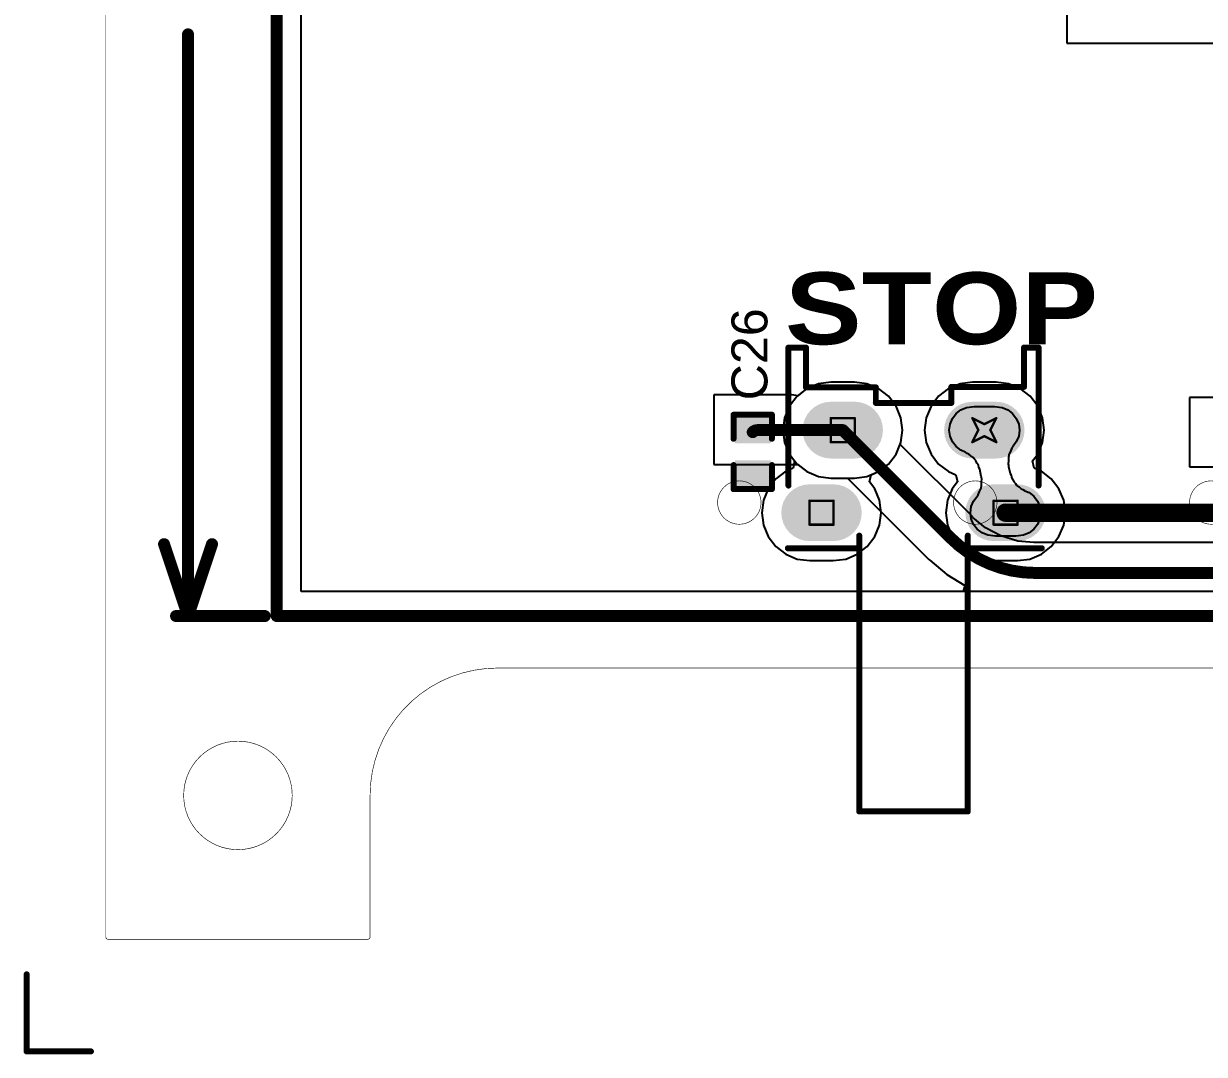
# Model space of a CAD drawing. Header units: inches. Extents: x -5 to 501, y -9 to 81.
# Drawn here: x -5.36 to 19.66, y -9.29 to 12.56 of the extents above; entities that cross this region are included whole.
import ezdxf

# ---------------------------------------------------------------- set-up
doc = ezdxf.new("R2010")
doc.units = ezdxf.units.IN
for name, color, linetype in [('Board Outline', 216, 'Continuous'), ('Bottom Layer', 5, 'Continuous'), ('Bottom Solder', 6, 'Continuous'), ('Drill Drawing', 1, 'Continuous'), ('Fabrication', 76, 'Continuous'), ('Ground', 16, 'Continuous'), ('Mechanical 4', 56, 'Continuous'), ('Multi-Layer', 9, 'Continuous'), ('Pad Holes', 156, 'Continuous'), ('Power', 76, 'Continuous'), ('Top Layer', 1, 'Continuous'), ('Top Overlay', 2, 'Continuous'), ('Top Paste', 8, 'Continuous'), ('Top Solder', 216, 'Continuous')]:
    doc.layers.add(name, color=color, linetype=linetype)
doc.styles.add('Arial', font='', dxfattribs={"height": 0.2})
doc.styles.add('Arial Black_Bold', font='', dxfattribs={"height": 0.2})
doc.styles.get('Arial').set_extended_font_data('Arial')
doc.styles.get('Arial Black_Bold').set_extended_font_data('Arial Black', bold=True)

msp = doc.modelspace()

# ---------------------------------------------------------------- hatches: boundary and pattern name
at = {"layer": 'Bottom Layer'}
h = msp.add_hatch(color=5, dxfattribs=at)
edge = h.paths.add_edge_path()
edge.add_arc((11.743, 3.941), 0.5, 90, 270)
edge.add_line((11.743, 3.441), (12.243, 3.441))
edge.add_arc((12.243, 3.941), 0.5, 270, 450)
edge.add_line((12.243, 4.441), (11.743, 4.441))
h = msp.add_hatch(color=5, dxfattribs=at)
edge = h.paths.add_edge_path()
edge.add_arc((14.743, 3.941), 0.5, 90, 270)
edge.add_line((14.743, 3.441), (15.243, 3.441))
edge.add_arc((15.243, 3.941), 0.5, 270, 450)
edge.add_line((15.243, 4.441), (14.743, 4.441))
h = msp.add_hatch(color=5, dxfattribs=at)
edge = h.paths.add_edge_path()
edge.add_arc((11.293, 2.191), 0.5, 90, 270)
edge.add_line((11.293, 1.691), (11.793, 1.691))
edge.add_arc((11.793, 2.191), 0.5, 270, 450)
edge.add_line((11.793, 2.691), (11.293, 2.691))
h = msp.add_hatch(color=5, dxfattribs=at)
edge = h.paths.add_edge_path()
edge.add_arc((15.193, 2.191), 0.5, 90, 270)
edge.add_line((15.193, 1.691), (15.693, 1.691))
edge.add_arc((15.693, 2.191), 0.5, 270, 450)
edge.add_line((15.693, 2.691), (15.193, 2.691))
at = {"layer": 'Bottom Solder'}
h = msp.add_hatch(color=6, dxfattribs=at)
edge = h.paths.add_edge_path()
edge.add_arc((11.743, 3.941), 0.602, 90, 270)
edge.add_line((11.743, 3.339), (12.243, 3.339))
edge.add_arc((12.243, 3.941), 0.602, 270, 450)
edge.add_line((12.243, 4.543), (11.743, 4.543))
h = msp.add_hatch(color=6, dxfattribs=at)
edge = h.paths.add_edge_path()
edge.add_arc((14.743, 3.941), 0.602, 90, 270)
edge.add_line((14.743, 3.339), (15.243, 3.339))
edge.add_arc((15.243, 3.941), 0.602, 270, 450)
edge.add_line((15.243, 4.543), (14.743, 4.543))
h = msp.add_hatch(color=6, dxfattribs=at)
edge = h.paths.add_edge_path()
edge.add_arc((11.293, 2.191), 0.602, 90, 270)
edge.add_line((11.293, 1.589), (11.793, 1.589))
edge.add_arc((11.793, 2.191), 0.602, 270, 450)
edge.add_line((11.793, 2.793), (11.293, 2.793))
h = msp.add_hatch(color=6, dxfattribs=at)
edge = h.paths.add_edge_path()
edge.add_arc((15.193, 2.191), 0.602, 90, 270)
edge.add_line((15.193, 1.589), (15.693, 1.589))
edge.add_arc((15.693, 2.191), 0.602, 270, 450)
edge.add_line((15.693, 2.793), (15.193, 2.793))
at = {"layer": 'Ground'}
h = msp.add_hatch(color=16, dxfattribs=at)
edge = h.paths.add_edge_path()
edge.add_arc((11.743, 3.941), 0.5, 90, 270)
edge.add_line((11.743, 3.441), (12.243, 3.441))
edge.add_arc((12.243, 3.941), 0.5, 270, 450)
edge.add_line((12.243, 4.441), (11.743, 4.441))
h = msp.add_hatch(color=16, dxfattribs=at)
edge = h.paths.add_edge_path()
edge.add_arc((14.743, 3.941), 0.5, 90, 270)
edge.add_line((14.743, 3.441), (15.243, 3.441))
edge.add_arc((15.243, 3.941), 0.5, 270, 450)
edge.add_line((15.243, 4.441), (14.743, 4.441))
h = msp.add_hatch(color=16, dxfattribs=at)
edge = h.paths.add_edge_path()
edge.add_arc((11.293, 2.191), 0.5, 90, 270)
edge.add_line((11.293, 1.691), (11.793, 1.691))
edge.add_arc((11.793, 2.191), 0.5, 270, 450)
edge.add_line((11.793, 2.691), (11.293, 2.691))
h = msp.add_hatch(color=16, dxfattribs=at)
edge = h.paths.add_edge_path()
edge.add_arc((15.193, 2.191), 0.5, 90, 270)
edge.add_line((15.193, 1.691), (15.693, 1.691))
edge.add_arc((15.693, 2.191), 0.5, 270, 450)
edge.add_line((15.693, 2.691), (15.193, 2.691))
at = {"layer": 'Multi-Layer'}
h = msp.add_hatch(color=9, dxfattribs=at)
edge = h.paths.add_edge_path()
edge.add_arc((11.743, 3.941), 0.5, 90, 270)
edge.add_line((11.743, 3.441), (12.243, 3.441))
edge.add_arc((12.243, 3.941), 0.5, 270, 450)
edge.add_line((12.243, 4.441), (11.743, 4.441))
h = msp.add_hatch(color=9, dxfattribs=at)
edge = h.paths.add_edge_path()
edge.add_arc((14.743, 3.941), 0.5, 90, 270)
edge.add_line((14.743, 3.441), (15.243, 3.441))
edge.add_arc((15.243, 3.941), 0.5, 270, 450)
edge.add_line((15.243, 4.441), (14.743, 4.441))
h = msp.add_hatch(color=9, dxfattribs=at)
edge = h.paths.add_edge_path()
edge.add_arc((11.293, 2.191), 0.5, 90, 270)
edge.add_line((11.293, 1.691), (11.793, 1.691))
edge.add_arc((11.793, 2.191), 0.5, 270, 450)
edge.add_line((11.793, 2.691), (11.293, 2.691))
h = msp.add_hatch(color=9, dxfattribs=at)
edge = h.paths.add_edge_path()
edge.add_arc((15.193, 2.191), 0.5, 90, 270)
edge.add_line((15.193, 1.691), (15.693, 1.691))
edge.add_arc((15.693, 2.191), 0.5, 270, 450)
edge.add_line((15.693, 2.691), (15.193, 2.691))
at = {"layer": 'Pad Holes'}
h = msp.add_hatch(color=7, dxfattribs=at)
edge = h.paths.add_edge_path()
edge.add_arc((11.843, 3.941), 0.3, 90, 270)
edge.add_line((11.843, 3.641), (12.143, 3.641))
edge.add_arc((12.143, 3.941), 0.3, 270, 450)
edge.add_line((12.143, 4.241), (11.843, 4.241))
h = msp.add_hatch(color=7, dxfattribs=at)
edge = h.paths.add_edge_path()
edge.add_arc((14.843, 3.941), 0.3, 90, 270)
edge.add_line((14.843, 3.641), (15.143, 3.641))
edge.add_arc((15.143, 3.941), 0.3, 270, 450)
edge.add_line((15.143, 4.241), (14.843, 4.241))
h = msp.add_hatch(color=7, dxfattribs=at)
edge = h.paths.add_edge_path()
edge.add_arc((11.393, 2.191), 0.3, 90, 270)
edge.add_line((11.393, 1.891), (11.693, 1.891))
edge.add_arc((11.693, 2.191), 0.3, 270, 450)
edge.add_line((11.693, 2.491), (11.393, 2.491))
h = msp.add_hatch(color=7, dxfattribs=at)
edge = h.paths.add_edge_path()
edge.add_arc((15.293, 2.191), 0.3, 90, 270)
edge.add_line((15.293, 1.891), (15.593, 1.891))
edge.add_arc((15.593, 2.191), 0.3, 270, 450)
edge.add_line((15.593, 2.491), (15.293, 2.491))
at = {"layer": 'Power'}
h = msp.add_hatch(color=76, dxfattribs=at)
edge = h.paths.add_edge_path()
edge.add_arc((11.743, 3.941), 0.5, 90, 270)
edge.add_line((11.743, 3.441), (12.243, 3.441))
edge.add_arc((12.243, 3.941), 0.5, 270, 450)
edge.add_line((12.243, 4.441), (11.743, 4.441))
h = msp.add_hatch(color=76, dxfattribs=at)
edge = h.paths.add_edge_path()
edge.add_arc((14.743, 3.941), 0.5, 90, 270)
edge.add_line((14.743, 3.441), (15.243, 3.441))
edge.add_arc((15.243, 3.941), 0.5, 270, 450)
edge.add_line((15.243, 4.441), (14.743, 4.441))
h = msp.add_hatch(color=76, dxfattribs=at)
edge = h.paths.add_edge_path()
edge.add_arc((11.293, 2.191), 0.5, 90, 270)
edge.add_line((11.293, 1.691), (11.793, 1.691))
edge.add_arc((11.793, 2.191), 0.5, 270, 450)
edge.add_line((11.793, 2.691), (11.293, 2.691))
h = msp.add_hatch(color=76, dxfattribs=at)
edge = h.paths.add_edge_path()
edge.add_arc((15.193, 2.191), 0.5, 90, 270)
edge.add_line((15.193, 1.691), (15.693, 1.691))
edge.add_arc((15.693, 2.191), 0.5, 270, 450)
edge.add_line((15.693, 2.691), (15.193, 2.691))
at = {"layer": 'Top Layer'}
h = msp.add_hatch(color=1, dxfattribs=at)
edge = h.paths.add_edge_path()
edge.add_arc((11.743, 3.941), 0.5, 90, 270)
edge.add_line((11.743, 3.441), (12.243, 3.441))
edge.add_arc((12.243, 3.941), 0.5, 270, 450)
edge.add_line((12.243, 4.441), (11.743, 4.441))
h = msp.add_hatch(color=1, dxfattribs=at)
edge = h.paths.add_edge_path()
edge.add_arc((14.743, 3.941), 0.5, 90, 270)
edge.add_line((14.743, 3.441), (15.243, 3.441))
edge.add_arc((15.243, 3.941), 0.5, 270, 450)
edge.add_line((15.243, 4.441), (14.743, 4.441))
for points in [[(10.403, 3.721), (9.768, 3.721), (9.768, 4.178), (10.403, 4.178)], [(10.403, 2.781), (9.768, 2.781), (9.768, 3.239), (10.403, 3.239)]]:
    msp.add_hatch(color=1, dxfattribs=at).paths.add_polyline_path(points)
h = msp.add_hatch(color=1, dxfattribs=at)
edge = h.paths.add_edge_path()
edge.add_arc((11.293, 2.191), 0.5, 90, 270)
edge.add_line((11.293, 1.691), (11.793, 1.691))
edge.add_arc((11.793, 2.191), 0.5, 270, 450)
edge.add_line((11.793, 2.691), (11.293, 2.691))
h = msp.add_hatch(color=1, dxfattribs=at)
edge = h.paths.add_edge_path()
edge.add_arc((15.193, 2.191), 0.5, 90, 270)
edge.add_line((15.193, 1.691), (15.693, 1.691))
edge.add_arc((15.693, 2.191), 0.5, 270, 450)
edge.add_line((15.693, 2.691), (15.193, 2.691))
at = {"layer": 'Top Paste'}
for points in [[(10.403, 3.721), (9.768, 3.721), (9.768, 4.178), (10.403, 4.178)], [(10.403, 2.781), (9.768, 2.781), (9.768, 3.239), (10.403, 3.239)]]:
    msp.add_hatch(color=8, dxfattribs=at).paths.add_polyline_path(points)
at = {"layer": 'Top Solder'}
h = msp.add_hatch(color=216, dxfattribs=at)
edge = h.paths.add_edge_path()
edge.add_arc((11.743, 3.941), 0.602, 90, 270)
edge.add_line((11.743, 3.339), (12.243, 3.339))
edge.add_arc((12.243, 3.941), 0.602, 270, 450)
edge.add_line((12.243, 4.543), (11.743, 4.543))
h = msp.add_hatch(color=216, dxfattribs=at)
edge = h.paths.add_edge_path()
edge.add_arc((14.743, 3.941), 0.602, 90, 270)
edge.add_line((14.743, 3.339), (15.243, 3.339))
edge.add_arc((15.243, 3.941), 0.602, 270, 450)
edge.add_line((15.243, 4.543), (14.743, 4.543))
for points in [[(10.463, 3.661), (9.708, 3.661), (9.708, 4.238), (10.463, 4.238)], [(10.463, 2.721), (9.708, 2.721), (9.708, 3.298), (10.463, 3.298)]]:
    msp.add_hatch(color=216, dxfattribs=at).paths.add_polyline_path(points)
h = msp.add_hatch(color=216, dxfattribs=at)
edge = h.paths.add_edge_path()
edge.add_arc((11.293, 2.191), 0.602, 90, 270)
edge.add_line((11.293, 1.589), (11.793, 1.589))
edge.add_arc((11.793, 2.191), 0.602, 270, 450)
edge.add_line((11.793, 2.793), (11.293, 2.793))
h = msp.add_hatch(color=216, dxfattribs=at)
edge = h.paths.add_edge_path()
edge.add_arc((15.193, 2.191), 0.602, 90, 270)
edge.add_line((15.193, 1.589), (15.693, 1.589))
edge.add_arc((15.693, 2.191), 0.602, 270, 450)
edge.add_line((15.693, 2.793), (15.193, 2.793))

# ---------------------------------------------------------------- linework, layer by layer
at = {"layer": 'Board Outline'}
for points in [[(0, 0, 0.254, 0.254, 0), (0, 40, 0.254, 0.254, 0)], [(0, 0, 0.254, 0.254, 0), (115, 0, 0.254, 0.254, 0)]]:
    msp.add_lwpolyline(points, format="xyseb", dxfattribs=at)
msp.add_lwpolyline([(-0.063, 0, 0.127, 0.127, 1), (0.064, 0, 0.127, 0.127, 1)], format="xyseb", close=True, dxfattribs=at)
msp.add_lwpolyline([(-0.063, 0, 0.127, 0.127, 1), (0.064, 0, 0.127, 0.127, 1)], format="xyseb", close=True, dxfattribs=at)
at = {"layer": 'Bottom Layer'}
for p, q in [((0.518, 0.518), (0.518, 39.482)), ((11.235, 4.821), (11.024, 4.66)), ((11.48, 4.923), (11.235, 4.821)), ((11.743, 4.958), (11.48, 4.923)), ((12.243, 4.958), (11.743, 4.958)), ((12.506, 4.923), (12.243, 4.958)), ((12.752, 4.821), (12.506, 4.923)), ((12.962, 4.66), (12.752, 4.821)), ((11.024, 4.66), (10.863, 4.449)), ((13.124, 4.449), (12.962, 4.66)), ((10.863, 4.449), (10.761, 4.204)), ((13.225, 4.204), (13.124, 4.449)), ((10.761, 4.204), (10.726, 3.941)), ((13.26, 3.941), (13.225, 4.204)), ((10.726, 3.941), (10.761, 3.678)), ((13.225, 3.678), (13.26, 3.941)), ((10.761, 3.678), (10.863, 3.433)), ((13.21, 3.64), (13.225, 3.678)), ((14.734, 2.116), (13.21, 3.64)), ((10.863, 3.433), (11.024, 3.222)), ((11.024, 3.222), (11.235, 3.061)), ((11.235, 3.061), (11.48, 2.959)), ((11.48, 2.959), (11.743, 2.924)), ((11.743, 2.924), (12.094, 2.924)), ((12.094, 2.924), (13.818, 1.201)), ((14.751, 2.091), (14.734, 2.116)), ((15.016, 1.873), (14.751, 2.091)), ((15.344, 1.698), (15.016, 1.873)), ((15.701, 1.589), (15.344, 1.698)), ((16.042, 1.556), (15.701, 1.589)), ((16.072, 1.562), (16.042, 1.556)), ((25.429, 1.562), (16.072, 1.562)), ((13.818, 1.201), (13.837, 1.188)), ((13.837, 1.188), (14.2, 0.878)), ((14.2, 0.878), (14.58, 0.645)), ((14.544, 0.518), (0.518, 0.518)), ((14.58, 0.645), (14.544, 0.518))]:
    msp.add_line(p, q, dxfattribs=at)
for points in [[(11.993, 3.941, 0.254, 0.254, 0), (14.276, 1.658, 0.254, 0.254, 0)], [(16.072, 0.914, 0.254, 0.254, -0.198912), (14.276, 1.658, 0.254, 0.254, 0)], [(16.072, 0.914, 0.254, 0.254, 0), (25.429, 0.914, 0.254, 0.254, 0)]]:
    msp.add_lwpolyline(points, format="xyseb", dxfattribs=at)
for points in [[(11.93, 3.941, 0.127, 0.127, 1), (12.057, 3.941, 0.127, 0.127, 1)], [(14.212, 1.658, 0.127, 0.127, 1), (14.339, 1.658, 0.127, 0.127, 1)], [(14.212, 1.658, 0.127, 0.127, 1), (14.339, 1.658, 0.127, 0.127, 1)], [(16.008, 0.914, 0.127, 0.127, 1), (16.135, 0.914, 0.127, 0.127, 1)], [(16.008, 0.914, 0.127, 0.127, 1), (16.135, 0.914, 0.127, 0.127, 1)]]:
    msp.add_lwpolyline(points, format="xyseb", close=True, dxfattribs=at)
at = {"layer": 'Drill Drawing'}
for points in [[(11.739, 4.195, 0.0508, 0.0508, 0), (12.247, 4.195, 0.0508, 0.0508, 0)], [(11.739, 3.687, 0.0508, 0.0508, 0), (11.739, 4.195, 0.0508, 0.0508, 0)], [(12.247, 3.687, 0.0508, 0.0508, 0), (12.247, 4.195, 0.0508, 0.0508, 0)], [(14.739, 4.195, 0.0508, 0.0508, 0), (14.993, 4.068, 0.0508, 0.0508, 0)], [(14.739, 4.195, 0.0508, 0.0508, 0), (14.866, 3.941, 0.0508, 0.0508, 0)], [(14.993, 4.068, 0.0508, 0.0508, 0), (15.247, 4.195, 0.0508, 0.0508, 0)], [(15.12, 3.941, 0.0508, 0.0508, 0), (15.247, 4.195, 0.0508, 0.0508, 0)], [(14.739, 3.687, 0.0508, 0.0508, 0), (14.866, 3.941, 0.0508, 0.0508, 0)], [(14.739, 3.687, 0.0508, 0.0508, 0), (14.993, 3.814, 0.0508, 0.0508, 0)], [(14.993, 3.814, 0.0508, 0.0508, 0), (15.247, 3.687, 0.0508, 0.0508, 0)], [(15.12, 3.941, 0.0508, 0.0508, 0), (15.247, 3.687, 0.0508, 0.0508, 0)], [(11.739, 3.687, 0.0508, 0.0508, 0), (12.247, 3.687, 0.0508, 0.0508, 0)], [(11.289, 2.445, 0.0508, 0.0508, 0), (11.797, 2.445, 0.0508, 0.0508, 0)], [(11.289, 1.937, 0.0508, 0.0508, 0), (11.289, 2.445, 0.0508, 0.0508, 0)], [(11.797, 1.937, 0.0508, 0.0508, 0), (11.797, 2.445, 0.0508, 0.0508, 0)], [(15.189, 2.445, 0.0508, 0.0508, 0), (15.697, 2.445, 0.0508, 0.0508, 0)], [(15.189, 1.937, 0.0508, 0.0508, 0), (15.189, 2.445, 0.0508, 0.0508, 0)], [(15.697, 1.937, 0.0508, 0.0508, 0), (15.697, 2.445, 0.0508, 0.0508, 0)], [(11.289, 1.937, 0.0508, 0.0508, 0), (11.797, 1.937, 0.0508, 0.0508, 0)], [(15.189, 1.937, 0.0508, 0.0508, 0), (15.697, 1.937, 0.0508, 0.0508, 0)]]:
    msp.add_lwpolyline(points, format="xyseb", dxfattribs=at)
for points in [[(11.726, 4.195, 0.0254, 0.0254, 1), (11.752, 4.195, 0.0254, 0.0254, 1)], [(11.726, 4.195, 0.0254, 0.0254, 1), (11.752, 4.195, 0.0254, 0.0254, 1)], [(12.234, 4.195, 0.0254, 0.0254, 1), (12.26, 4.195, 0.0254, 0.0254, 1)], [(12.234, 4.195, 0.0254, 0.0254, 1), (12.26, 4.195, 0.0254, 0.0254, 1)], [(14.726, 4.195, 0.0254, 0.0254, 1), (14.752, 4.195, 0.0254, 0.0254, 1)], [(14.726, 4.195, 0.0254, 0.0254, 1), (14.752, 4.195, 0.0254, 0.0254, 1)], [(14.98, 4.068, 0.0254, 0.0254, 1), (15.006, 4.068, 0.0254, 0.0254, 1)], [(14.98, 4.068, 0.0254, 0.0254, 1), (15.006, 4.068, 0.0254, 0.0254, 1)], [(15.234, 4.195, 0.0254, 0.0254, 1), (15.26, 4.195, 0.0254, 0.0254, 1)], [(15.234, 4.195, 0.0254, 0.0254, 1), (15.26, 4.195, 0.0254, 0.0254, 1)], [(14.853, 3.941, 0.0254, 0.0254, 1), (14.879, 3.941, 0.0254, 0.0254, 1)], [(14.853, 3.941, 0.0254, 0.0254, 1), (14.879, 3.941, 0.0254, 0.0254, 1)], [(14.98, 3.814, 0.0254, 0.0254, 1), (15.006, 3.814, 0.0254, 0.0254, 1)], [(14.98, 3.814, 0.0254, 0.0254, 1), (15.006, 3.814, 0.0254, 0.0254, 1)], [(15.107, 3.941, 0.0254, 0.0254, 1), (15.133, 3.941, 0.0254, 0.0254, 1)], [(15.107, 3.941, 0.0254, 0.0254, 1), (15.133, 3.941, 0.0254, 0.0254, 1)], [(11.726, 3.687, 0.0254, 0.0254, 1), (11.752, 3.687, 0.0254, 0.0254, 1)], [(11.726, 3.687, 0.0254, 0.0254, 1), (11.752, 3.687, 0.0254, 0.0254, 1)], [(12.234, 3.687, 0.0254, 0.0254, 1), (12.26, 3.687, 0.0254, 0.0254, 1)], [(12.234, 3.687, 0.0254, 0.0254, 1), (12.26, 3.687, 0.0254, 0.0254, 1)], [(14.726, 3.687, 0.0254, 0.0254, 1), (14.752, 3.687, 0.0254, 0.0254, 1)], [(14.726, 3.687, 0.0254, 0.0254, 1), (14.752, 3.687, 0.0254, 0.0254, 1)], [(15.234, 3.687, 0.0254, 0.0254, 1), (15.26, 3.687, 0.0254, 0.0254, 1)], [(15.234, 3.687, 0.0254, 0.0254, 1), (15.26, 3.687, 0.0254, 0.0254, 1)], [(11.276, 2.445, 0.0254, 0.0254, 1), (11.302, 2.445, 0.0254, 0.0254, 1)], [(11.276, 2.445, 0.0254, 0.0254, 1), (11.302, 2.445, 0.0254, 0.0254, 1)], [(11.784, 2.445, 0.0254, 0.0254, 1), (11.81, 2.445, 0.0254, 0.0254, 1)], [(11.784, 2.445, 0.0254, 0.0254, 1), (11.81, 2.445, 0.0254, 0.0254, 1)], [(15.177, 2.445, 0.0254, 0.0254, 1), (15.202, 2.445, 0.0254, 0.0254, 1)], [(15.177, 2.445, 0.0254, 0.0254, 1), (15.202, 2.445, 0.0254, 0.0254, 1)], [(15.684, 2.445, 0.0254, 0.0254, 1), (15.71, 2.445, 0.0254, 0.0254, 1)], [(15.684, 2.445, 0.0254, 0.0254, 1), (15.71, 2.445, 0.0254, 0.0254, 1)], [(11.276, 1.937, 0.0254, 0.0254, 1), (11.302, 1.937, 0.0254, 0.0254, 1)], [(11.276, 1.937, 0.0254, 0.0254, 1), (11.302, 1.937, 0.0254, 0.0254, 1)], [(11.784, 1.937, 0.0254, 0.0254, 1), (11.81, 1.937, 0.0254, 0.0254, 1)], [(11.784, 1.937, 0.0254, 0.0254, 1), (11.81, 1.937, 0.0254, 0.0254, 1)], [(15.177, 1.937, 0.0254, 0.0254, 1), (15.202, 1.937, 0.0254, 0.0254, 1)], [(15.177, 1.937, 0.0254, 0.0254, 1), (15.202, 1.937, 0.0254, 0.0254, 1)], [(15.684, 1.937, 0.0254, 0.0254, 1), (15.71, 1.937, 0.0254, 0.0254, 1)], [(15.684, 1.937, 0.0254, 0.0254, 1), (15.71, 1.937, 0.0254, 0.0254, 1)]]:
    msp.add_lwpolyline(points, format="xyseb", close=True, dxfattribs=at)
at = {"layer": 'Fabrication'}
for points in [[(-1.88, 0, 0.254, 0.254, 0), (-1.88, 12.331, 0.254, 0.254, 0)], [(-2.388, 1.524, 0.254, 0.254, 0), (-1.88, 0, 0.254, 0.254, 0)], [(-1.88, 0, 0.254, 0.254, 0), (-1.372, 1.524, 0.254, 0.254, 0)], [(-2.134, 0, 0.254, 0.254, 0), (-0.254, 0, 0.254, 0.254, 0)], [(-5.3, -9.229, 0.127, 0.127, 0), (-5.3, -7.595, 0.127, 0.127, 0)], [(-5.3, -9.229, 0.127, 0.127, 0), (-3.937, -9.229, 0.127, 0.127, 0)]]:
    msp.add_lwpolyline(points, format="xyseb", dxfattribs=at)
for points in [[(-1.943, 12.331, 0.127, 0.127, 1), (-1.816, 12.331, 0.127, 0.127, 1)], [(-2.451, 1.524, 0.127, 0.127, 1), (-2.324, 1.524, 0.127, 0.127, 1)], [(-1.435, 1.524, 0.127, 0.127, 1), (-1.308, 1.524, 0.127, 0.127, 1)], [(-2.197, 0, 0.127, 0.127, 1), (-2.07, 0, 0.127, 0.127, 1)], [(-1.943, 0, 0.127, 0.127, 1), (-1.816, 0, 0.127, 0.127, 1)], [(-1.943, 0, 0.127, 0.127, 1), (-1.816, 0, 0.127, 0.127, 1)], [(-1.943, 0, 0.127, 0.127, 1), (-1.816, 0, 0.127, 0.127, 1)], [(-0.317, 0, 0.127, 0.127, 1), (-0.19, 0, 0.127, 0.127, 1)], [(-5.332, -7.595, 0.0635, 0.0635, 1), (-5.268, -7.595, 0.0635, 0.0635, 1)], [(-5.332, -9.229, 0.0635, 0.0635, 1), (-5.268, -9.229, 0.0635, 0.0635, 1)], [(-5.332, -9.229, 0.0635, 0.0635, 1), (-5.268, -9.229, 0.0635, 0.0635, 1)], [(-3.969, -9.229, 0.0635, 0.0635, 1), (-3.905, -9.229, 0.0635, 0.0635, 1)]]:
    msp.add_lwpolyline(points, format="xyseb", close=True, dxfattribs=at)
at = {"layer": 'Ground'}
for p, q in [((0.518, 0.518), (0.518, 39.482)), ((11.235, 4.821), (11.024, 4.66)), ((11.48, 4.923), (11.235, 4.821)), ((11.743, 4.958), (11.48, 4.923)), ((12.243, 4.958), (11.743, 4.958)), ((12.506, 4.923), (12.243, 4.958)), ((12.752, 4.821), (12.506, 4.923)), ((12.962, 4.66), (12.752, 4.821)), ((11.024, 4.66), (10.863, 4.449)), ((13.124, 4.449), (12.962, 4.66)), ((10.863, 4.449), (10.761, 4.204)), ((13.225, 4.204), (13.124, 4.449)), ((10.761, 4.204), (10.726, 3.941)), ((13.26, 3.941), (13.225, 4.204)), ((10.726, 3.941), (10.761, 3.678)), ((13.225, 3.678), (13.26, 3.941)), ((10.761, 3.678), (10.863, 3.433)), ((13.124, 3.433), (13.225, 3.678)), ((10.863, 3.433), (11.024, 3.222)), ((12.962, 3.222), (13.124, 3.433)), ((11.024, 3.222), (11.235, 3.061)), ((11.235, 3.061), (11.48, 2.959)), ((12.506, 2.959), (12.752, 3.061)), ((12.752, 3.061), (12.962, 3.222)), ((11.48, 2.959), (11.743, 2.924)), ((11.743, 2.924), (12.243, 2.924)), ((12.243, 2.924), (12.506, 2.959)), ((96.027, 0.518), (0.518, 0.518))]:
    msp.add_line(p, q, dxfattribs=at)
at = {"layer": 'Mechanical 4'}
for points in [[(-3.622, 61.14, 0.0127, 0.0127, 0), (-3.622, -6.802, 0.0127, 0.0127, 0)], [(0.001, -0.002, 0.0127, 0.0127, 0), (0.001, 39.998, 0.0127, 0.0127, 0)], [(0.001, -0.002, 0.0127, 0.0127, 0), (115.001, -0.002, 0.0127, 0.0127, 0)], [(1.978, -3.802, 0.0127, 0.0127, -0.414214), (4.678, -1.102, 0.0127, 0.0127, 0)], [(4.678, -1.102, 0.0127, 0.0127, 0), (110.278, -1.102, 0.0127, 0.0127, 0)], [(1.978, -6.802, 0.0127, 0.0127, 0), (1.978, -3.802, 0.0127, 0.0127, 0)], [(-3.572, -6.852, 0.0127, 0.0127, -0.414214), (-3.622, -6.802, 0.0127, 0.0127, 0)], [(-3.572, -6.852, 0.0127, 0.0127, 0), (1.928, -6.852, 0.0127, 0.0127, 0)], [(1.978, -6.802, 0.0127, 0.0127, -0.414214), (1.928, -6.852, 0.0127, 0.0127, 0)]]:
    msp.add_lwpolyline(points, format="xyseb", dxfattribs=at)
for points in [[(10.261, 2.406, 0.0127, 0.0127, 1), (9.341, 2.406, 0.0127, 0.0127, 1)], [(15.261, 2.406, 0.0127, 0.0127, 1), (14.341, 2.406, 0.0127, 0.0127, 1)], [(20.261, 2.406, 0.0127, 0.0127, 1), (19.341, 2.406, 0.0127, 0.0127, 1)], [(9.338, 2.406, 0.00635, 0.00635, 1), (9.344, 2.406, 0.00635, 0.00635, 1)], [(10.258, 2.406, 0.00635, 0.00635, 1), (10.264, 2.406, 0.00635, 0.00635, 1)], [(14.338, 2.406, 0.00635, 0.00635, 1), (14.344, 2.406, 0.00635, 0.00635, 1)], [(15.258, 2.406, 0.00635, 0.00635, 1), (15.264, 2.406, 0.00635, 0.00635, 1)], [(19.338, 2.406, 0.00635, 0.00635, 1), (19.344, 2.406, 0.00635, 0.00635, 1)], [(-0.002, -0.002, 0.00635, 0.00635, 1), (0.004, -0.002, 0.00635, 0.00635, 1)], [(-0.002, -0.002, 0.00635, 0.00635, 1), (0.004, -0.002, 0.00635, 0.00635, 1)], [(0.004, -0.002, 0.00635, 0.00635, 1), (-0.002, -0.002, 0.00635, 0.00635, 1)], [(-0.004, -0.002, 0.00317, 0.00317, 1), (-0.001, -0.002, 0.00317, 0.00317, 1)], [(0.003, -0.002, 0.00317, 0.00317, 1), (0.006, -0.002, 0.00317, 0.00317, 1)], [(4.675, -1.102, 0.00635, 0.00635, 1), (4.681, -1.102, 0.00635, 0.00635, 1)], [(4.675, -1.102, 0.00635, 0.00635, 1), (4.681, -1.102, 0.00635, 0.00635, 1)], [(4.681, -1.102, 0.00635, 0.00635, 1), (4.675, -1.102, 0.00635, 0.00635, 1)], [(4.681, -1.102, 0.00635, 0.00635, 1), (4.675, -1.102, 0.00635, 0.00635, 1)], [(4.673, -1.102, 0.00317, 0.00317, 1), (4.677, -1.102, 0.00317, 0.00317, 1)], [(4.673, -1.102, 0.00317, 0.00317, 1), (4.677, -1.102, 0.00317, 0.00317, 1)], [(4.68, -1.102, 0.00317, 0.00317, 1), (4.683, -1.102, 0.00317, 0.00317, 1)], [(4.68, -1.102, 0.00317, 0.00317, 1), (4.683, -1.102, 0.00317, 0.00317, 1)], [(0.328, -3.802, 0.0127, 0.0127, 1), (-1.972, -3.802, 0.0127, 0.0127, 1)], [(-1.975, -3.802, 0.00635, 0.00635, 1), (-1.969, -3.802, 0.00635, 0.00635, 1)], [(0.325, -3.802, 0.00635, 0.00635, 1), (0.331, -3.802, 0.00635, 0.00635, 1)], [(1.975, -3.802, 0.00635, 0.00635, 1), (1.981, -3.802, 0.00635, 0.00635, 1)], [(1.975, -3.802, 0.00635, 0.00635, 1), (1.981, -3.802, 0.00635, 0.00635, 1)], [(1.981, -3.802, 0.00635, 0.00635, 1), (1.975, -3.802, 0.00635, 0.00635, 1)], [(1.973, -3.802, 0.00317, 0.00317, 1), (1.977, -3.802, 0.00317, 0.00317, 1)], [(1.98, -3.802, 0.00317, 0.00317, 1), (1.983, -3.802, 0.00317, 0.00317, 1)], [(-3.625, -6.802, 0.00635, 0.00635, 1), (-3.619, -6.802, 0.00635, 0.00635, 1)], [(-3.625, -6.802, 0.00635, 0.00635, 1), (-3.619, -6.802, 0.00635, 0.00635, 1)], [(-3.575, -6.852, 0.00635, 0.00635, 1), (-3.569, -6.852, 0.00635, 0.00635, 1)], [(-3.575, -6.852, 0.00635, 0.00635, 1), (-3.569, -6.852, 0.00635, 0.00635, 1)], [(-3.569, -6.852, 0.00635, 0.00635, 1), (-3.575, -6.852, 0.00635, 0.00635, 1)], [(-3.569, -6.852, 0.00635, 0.00635, 1), (-3.575, -6.852, 0.00635, 0.00635, 1)], [(-3.577, -6.852, 0.00317, 0.00317, 1), (-3.573, -6.852, 0.00317, 0.00317, 1)], [(-3.577, -6.852, 0.00317, 0.00317, 1), (-3.573, -6.852, 0.00317, 0.00317, 1)], [(-3.57, -6.852, 0.00317, 0.00317, 1), (-3.567, -6.852, 0.00317, 0.00317, 1)], [(-3.57, -6.852, 0.00317, 0.00317, 1), (-3.567, -6.852, 0.00317, 0.00317, 1)], [(1.925, -6.852, 0.00635, 0.00635, 1), (1.931, -6.852, 0.00635, 0.00635, 1)], [(1.925, -6.852, 0.00635, 0.00635, 1), (1.931, -6.852, 0.00635, 0.00635, 1)], [(1.975, -6.802, 0.00635, 0.00635, 1), (1.981, -6.802, 0.00635, 0.00635, 1)], [(1.975, -6.802, 0.00635, 0.00635, 1), (1.981, -6.802, 0.00635, 0.00635, 1)], [(1.981, -6.802, 0.00635, 0.00635, 1), (1.975, -6.802, 0.00635, 0.00635, 1)], [(1.973, -6.802, 0.00317, 0.00317, 1), (1.977, -6.802, 0.00317, 0.00317, 1)], [(1.98, -6.802, 0.00317, 0.00317, 1), (1.983, -6.802, 0.00317, 0.00317, 1)]]:
    msp.add_lwpolyline(points, format="xyseb", close=True, dxfattribs=at)
at = {"layer": 'Power'}
for p, q in [((0.518, 0.518), (0.518, 31.064)), ((16.739, 18.651), (16.739, 12.141)), ((16.739, 12.141), (26.864, 12.141)), ((11.235, 4.821), (11.024, 4.66)), ((11.48, 4.923), (11.235, 4.821)), ((11.743, 4.958), (11.48, 4.923)), ((12.243, 4.958), (11.743, 4.958)), ((12.506, 4.923), (12.243, 4.958)), ((12.752, 4.821), (12.506, 4.923)), ((12.962, 4.66), (12.752, 4.821)), ((14.235, 4.821), (14.024, 4.66)), ((14.48, 4.923), (14.235, 4.821)), ((14.743, 4.958), (14.48, 4.923)), ((15.243, 4.958), (14.743, 4.958)), ((15.506, 4.923), (15.243, 4.958)), ((15.752, 4.821), (15.506, 4.923)), ((15.962, 4.66), (15.752, 4.821)), ((11.024, 4.66), (10.863, 4.449)), ((13.124, 4.449), (12.962, 4.66)), ((14.024, 4.66), (13.863, 4.449)), ((16.124, 4.449), (15.962, 4.66)), ((10.863, 4.449), (10.761, 4.204)), ((13.225, 4.204), (13.124, 4.449)), ((13.863, 4.449), (13.761, 4.204)), ((14.315, 4.188), (14.394, 4.291)), ((14.394, 4.291), (14.496, 4.369)), ((14.496, 4.369), (14.615, 4.418)), ((14.615, 4.418), (14.777, 4.44)), ((14.777, 4.44), (15.209, 4.44)), ((15.209, 4.44), (15.371, 4.418)), ((15.371, 4.418), (15.49, 4.369)), ((15.49, 4.369), (15.593, 4.291)), ((15.593, 4.291), (15.671, 4.188)), ((16.225, 4.204), (16.124, 4.449)), ((10.761, 4.204), (10.726, 3.941)), ((13.26, 3.941), (13.225, 4.204)), ((13.761, 4.204), (13.726, 3.941)), ((14.249, 3.941), (14.266, 4.069)), ((14.266, 4.069), (14.315, 4.188)), ((15.671, 4.188), (15.721, 4.069)), ((15.721, 4.069), (15.737, 3.941)), ((16.26, 3.941), (16.225, 4.204)), ((10.726, 3.941), (10.761, 3.678)), ((13.225, 3.678), (13.26, 3.941)), ((13.726, 3.941), (13.761, 3.678)), ((14.266, 3.813), (14.249, 3.941)), ((14.315, 3.694), (14.266, 3.813)), ((15.721, 3.813), (15.671, 3.694)), ((15.737, 3.941), (15.721, 3.813)), ((16.225, 3.678), (16.26, 3.941)), ((10.761, 3.678), (10.863, 3.433)), ((13.124, 3.433), (13.225, 3.678)), ((13.761, 3.678), (13.863, 3.433)), ((14.394, 3.592), (14.315, 3.694)), ((14.496, 3.513), (14.394, 3.592)), ((14.587, 3.475), (14.496, 3.513)), ((15.574, 3.563), (15.546, 3.491)), ((15.59, 3.581), (15.574, 3.563)), ((15.601, 3.603), (15.59, 3.581)), ((15.671, 3.694), (15.601, 3.603)), ((16.124, 3.433), (16.225, 3.678)), ((10.863, 3.433), (10.974, 3.287)), ((10.974, 3.287), (10.94, 3.136)), ((12.962, 3.222), (13.124, 3.433)), ((13.863, 3.433), (14.024, 3.222)), ((14.589, 3.474), (14.587, 3.475)), ((14.591, 3.473), (14.589, 3.474)), ((14.627, 3.449), (14.591, 3.473)), ((14.665, 3.435), (14.627, 3.449)), ((14.707, 3.395), (14.665, 3.435)), ((14.755, 3.363), (14.707, 3.395)), ((14.756, 3.361), (14.755, 3.363)), ((14.758, 3.36), (14.756, 3.361)), ((14.759, 3.359), (14.758, 3.36)), ((14.782, 3.324), (14.759, 3.359)), ((14.812, 3.296), (14.782, 3.324)), ((14.836, 3.242), (14.812, 3.296)), ((15.504, 3.297), (15.499, 3.22)), ((15.51, 3.397), (15.502, 3.374)), ((15.502, 3.374), (15.504, 3.297)), ((15.512, 3.421), (15.51, 3.397)), ((15.546, 3.491), (15.512, 3.421)), ((16.012, 3.287), (16.124, 3.433)), ((16.047, 3.136), (16.012, 3.287)), ((10.785, 3.071), (10.574, 2.91)), ((10.939, 3.135), (10.785, 3.071)), ((10.94, 3.136), (10.939, 3.135)), ((12.597, 2.997), (12.752, 3.061)), ((12.752, 3.061), (12.962, 3.222)), ((14.024, 3.222), (14.235, 3.061)), ((14.235, 3.061), (14.389, 2.997)), ((14.868, 3.195), (14.836, 3.242)), ((14.868, 3.193), (14.868, 3.195)), ((14.87, 3.19), (14.868, 3.193)), ((14.878, 3.149), (14.87, 3.19)), ((14.895, 3.111), (14.878, 3.149)), ((14.929, 2.96), (14.895, 3.111)), ((15.499, 3.22), (15.507, 3.197)), ((15.507, 3.197), (15.507, 3.172)), ((15.507, 3.172), (15.542, 3.021)), ((15.542, 3.021), (15.559, 2.983)), ((16.047, 3.135), (16.047, 3.136)), ((16.202, 3.071), (16.047, 3.135)), ((16.412, 2.91), (16.202, 3.071)), ((10.574, 2.91), (10.413, 2.699)), ((12.562, 2.845), (12.597, 2.996)), ((12.674, 2.699), (12.562, 2.845)), ((12.597, 2.996), (12.597, 2.997)), ((14.424, 2.845), (14.313, 2.699)), ((14.389, 2.997), (14.39, 2.996)), ((14.39, 2.996), (14.424, 2.845)), ((14.926, 2.735), (14.935, 2.758)), ((14.93, 2.935), (14.929, 2.96)), ((14.938, 2.912), (14.93, 2.935)), ((14.933, 2.835), (14.938, 2.912)), ((14.935, 2.758), (14.933, 2.835)), ((15.559, 2.983), (15.566, 2.942)), ((15.566, 2.942), (15.569, 2.939)), ((15.569, 2.939), (15.569, 2.937)), ((15.569, 2.937), (15.6, 2.89)), ((15.6, 2.89), (15.624, 2.836)), ((15.624, 2.836), (15.655, 2.808)), ((15.655, 2.808), (15.677, 2.773)), ((15.677, 2.773), (15.678, 2.772)), ((15.678, 2.772), (15.68, 2.771)), ((15.68, 2.771), (15.681, 2.769)), ((15.681, 2.769), (15.73, 2.737)), ((16.574, 2.699), (16.412, 2.91)), ((10.413, 2.699), (10.311, 2.454)), ((12.775, 2.454), (12.674, 2.699)), ((14.313, 2.699), (14.211, 2.454)), ((14.765, 2.438), (14.835, 2.529)), ((14.835, 2.529), (14.846, 2.551)), ((14.846, 2.551), (14.863, 2.569)), ((14.863, 2.569), (14.89, 2.641)), ((14.89, 2.641), (14.925, 2.711)), ((14.925, 2.711), (14.926, 2.735)), ((15.73, 2.737), (15.771, 2.697)), ((15.771, 2.697), (15.809, 2.683)), ((15.809, 2.683), (15.845, 2.658)), ((15.845, 2.658), (15.847, 2.658)), ((15.847, 2.658), (15.849, 2.657)), ((15.849, 2.657), (15.94, 2.619)), ((15.94, 2.619), (16.043, 2.54)), ((16.043, 2.54), (16.121, 2.438)), ((16.675, 2.454), (16.574, 2.699)), ((10.311, 2.454), (10.276, 2.191)), ((12.81, 2.191), (12.775, 2.454)), ((14.211, 2.454), (14.177, 2.191)), ((14.699, 2.191), (14.716, 2.319)), ((14.716, 2.319), (14.765, 2.438)), ((16.121, 2.438), (16.171, 2.319)), ((16.171, 2.319), (16.188, 2.191)), ((16.71, 2.191), (16.675, 2.454)), ((10.276, 2.191), (10.311, 1.928)), ((12.775, 1.928), (12.81, 2.191)), ((14.177, 2.191), (14.211, 1.928)), ((14.716, 2.063), (14.699, 2.191)), ((14.765, 1.944), (14.716, 2.063)), ((16.171, 2.063), (16.121, 1.944)), ((16.188, 2.191), (16.171, 2.063)), ((16.675, 1.928), (16.71, 2.191)), ((10.311, 1.928), (10.413, 1.683)), ((12.674, 1.683), (12.775, 1.928)), ((14.211, 1.928), (14.313, 1.683)), ((14.844, 1.841), (14.765, 1.944)), ((14.946, 1.763), (14.844, 1.841)), ((15.065, 1.714), (14.946, 1.763)), ((15.94, 1.763), (15.821, 1.714)), ((16.043, 1.841), (15.94, 1.763)), ((16.121, 1.944), (16.043, 1.841)), ((16.574, 1.683), (16.675, 1.928)), ((10.413, 1.683), (10.574, 1.472)), ((12.512, 1.472), (12.674, 1.683)), ((14.313, 1.683), (14.474, 1.472)), ((15.227, 1.692), (15.065, 1.714)), ((15.659, 1.692), (15.227, 1.692)), ((15.821, 1.714), (15.659, 1.692)), ((16.412, 1.472), (16.574, 1.683)), ((10.574, 1.472), (10.785, 1.31)), ((10.785, 1.31), (11.03, 1.209)), ((12.056, 1.209), (12.301, 1.31)), ((12.301, 1.31), (12.512, 1.472)), ((14.474, 1.472), (14.685, 1.31)), ((14.685, 1.31), (14.93, 1.209)), ((15.956, 1.209), (16.202, 1.31)), ((16.202, 1.31), (16.412, 1.472)), ((11.03, 1.209), (11.293, 1.174)), ((11.293, 1.174), (11.793, 1.174)), ((11.793, 1.174), (12.056, 1.209)), ((14.93, 1.209), (15.193, 1.174)), ((15.193, 1.174), (15.693, 1.174)), ((15.693, 1.174), (15.956, 1.209)), ((82.816, 0.518), (0.518, 0.518))]:
    msp.add_line(p, q, dxfattribs=at)
at = {"layer": 'Top Layer'}
for p, q in [((0.518, 0.518), (0.518, 39.482)), ((11.235, 4.821), (11.038, 4.67)), ((11.48, 4.923), (11.235, 4.821)), ((11.743, 4.958), (11.48, 4.923)), ((12.243, 4.958), (11.743, 4.958)), ((12.506, 4.923), (12.243, 4.958)), ((12.752, 4.821), (12.506, 4.923)), ((12.962, 4.66), (12.752, 4.821)), ((10.911, 4.686), (9.26, 4.686)), ((9.26, 4.686), (9.26, 3.213)), ((11.038, 4.67), (10.911, 4.686)), ((10.911, 4.686), (10.911, 4.686)), ((13.124, 4.449), (12.962, 4.66)), ((20.988, 4.636), (19.342, 4.636)), ((19.342, 4.636), (19.342, 3.162)), ((13.225, 4.204), (13.124, 4.449)), ((13.26, 3.941), (13.225, 4.204)), ((13.225, 3.678), (13.26, 3.941)), ((13.124, 3.433), (13.225, 3.678)), ((12.962, 3.222), (13.124, 3.433)), ((9.26, 3.213), (10.911, 3.213)), ((10.911, 3.213), (10.911, 3.213)), ((10.911, 3.213), (11.038, 3.212)), ((11.038, 3.212), (11.235, 3.061)), ((11.235, 3.061), (11.48, 2.959)), ((12.506, 2.959), (12.752, 3.061)), ((12.752, 3.061), (12.962, 3.222)), ((19.342, 3.162), (20.993, 3.162)), ((11.48, 2.959), (11.743, 2.924)), ((11.743, 2.924), (12.243, 2.924)), ((12.243, 2.924), (12.506, 2.959)), ((100.544, 0.518), (0.518, 0.518))]:
    msp.add_line(p, q, dxfattribs=at)
for points in [[(10.086, 3.899, 0.254, 0.254, -0.198912), (10.187, 3.941, 0.254, 0.254, 0)], [(10.187, 3.941, 0.254, 0.254, 0), (11.993, 3.941, 0.254, 0.254, 0)], [(15.443, 2.191, 0.389, 0.389, 0), (21.525, 2.191, 0.389, 0.389, 0)]]:
    msp.add_lwpolyline(points, format="xyseb", dxfattribs=at)
for points in [[(10.022, 3.899, 0.127, 0.127, 1), (10.149, 3.899, 0.127, 0.127, 1)], [(10.124, 3.941, 0.127, 0.127, 1), (10.251, 3.941, 0.127, 0.127, 1)], [(10.124, 3.941, 0.127, 0.127, 1), (10.251, 3.941, 0.127, 0.127, 1)], [(11.93, 3.941, 0.127, 0.127, 1), (12.057, 3.941, 0.127, 0.127, 1)], [(15.346, 2.191, 0.195, 0.195, 1), (15.541, 2.191, 0.195, 0.195, 1)]]:
    msp.add_lwpolyline(points, format="xyseb", close=True, dxfattribs=at)
at = {"layer": 'Top Overlay'}
for points in [[(10.843, 5.691, 0.127, 0.127, 0), (11.213, 5.691, 0.127, 0.127, 0)], [(10.843, 2.767, 0.127, 0.127, 0), (10.843, 5.691, 0.127, 0.127, 0)], [(11.213, 4.848, 0.127, 0.127, 0), (11.213, 5.691, 0.127, 0.127, 0)], [(15.834, 4.858, 0.127, 0.127, 0), (15.834, 5.691, 0.127, 0.127, 0)], [(15.833, 5.691, 0.127, 0.127, 0), (16.143, 5.691, 0.127, 0.127, 0)], [(16.143, 2.767, 0.127, 0.127, 0), (16.143, 5.691, 0.127, 0.127, 0)], [(11.213, 4.848, 0.127, 0.127, 0), (12.694, 4.848, 0.127, 0.127, 0)], [(12.694, 4.518, 0.127, 0.127, 0), (12.694, 4.848, 0.127, 0.127, 0)], [(14.294, 4.858, 0.127, 0.127, 0), (15.834, 4.858, 0.127, 0.127, 0)], [(14.294, 4.518, 0.127, 0.127, 0), (14.294, 4.858, 0.127, 0.127, 0)], [(12.694, 4.518, 0.127, 0.127, 0), (13.814, 4.518, 0.127, 0.127, 0)], [(13.814, 4.518, 0.127, 0.127, 0), (14.294, 4.518, 0.127, 0.127, 0)], [(14.294, 4.518, 0.127, 0.127, 0), (14.295, 4.518, 0.127, 0.127, 0)], [(9.679, 4.267, 0.127, 0.127, 0), (10.492, 4.267, 0.127, 0.127, 0)], [(9.679, 3.759, 0.127, 0.127, 0), (9.679, 4.267, 0.127, 0.127, 0)], [(10.492, 3.759, 0.127, 0.127, 0), (10.492, 4.267, 0.127, 0.127, 0)], [(9.679, 2.692, 0.127, 0.127, 0), (9.679, 3.2, 0.127, 0.127, 0)], [(10.492, 2.692, 0.127, 0.127, 0), (10.492, 3.2, 0.127, 0.127, 0)], [(9.679, 2.692, 0.127, 0.127, 0), (10.492, 2.692, 0.127, 0.127, 0)], [(12.343, -4.142, 0.127, 0.127, 0), (12.343, 1.704, 0.127, 0.127, 0)], [(14.643, -4.142, 0.127, 0.127, 0), (14.643, 1.704, 0.127, 0.127, 0)], [(10.83, 1.437, 0.127, 0.127, 0), (12.343, 1.437, 0.127, 0.127, 0)], [(14.73, 1.437, 0.127, 0.127, 0), (16.211, 1.437, 0.127, 0.127, 0)], [(12.343, -4.142, 0.127, 0.127, 0), (14.643, -4.142, 0.127, 0.127, 0)]]:
    msp.add_lwpolyline(points, format="xyseb", dxfattribs=at)
for points in [[(10.811, 5.691, 0.0635, 0.0635, 1), (10.874, 5.691, 0.0635, 0.0635, 1)], [(10.811, 5.691, 0.0635, 0.0635, 1), (10.875, 5.691, 0.0635, 0.0635, 1)], [(11.182, 5.691, 0.0635, 0.0635, 1), (11.245, 5.691, 0.0635, 0.0635, 1)], [(11.182, 5.691, 0.0635, 0.0635, 1), (11.245, 5.691, 0.0635, 0.0635, 1)], [(15.802, 5.691, 0.0635, 0.0635, 1), (15.865, 5.691, 0.0635, 0.0635, 1)], [(15.801, 5.691, 0.0635, 0.0635, 1), (15.865, 5.691, 0.0635, 0.0635, 1)], [(16.111, 5.691, 0.0635, 0.0635, 1), (16.175, 5.691, 0.0635, 0.0635, 1)], [(16.111, 5.691, 0.0635, 0.0635, 1), (16.175, 5.691, 0.0635, 0.0635, 1)], [(11.182, 4.848, 0.0635, 0.0635, 1), (11.245, 4.848, 0.0635, 0.0635, 1)], [(11.182, 4.848, 0.0635, 0.0635, 1), (11.245, 4.848, 0.0635, 0.0635, 1)], [(12.662, 4.848, 0.0635, 0.0635, 1), (12.726, 4.848, 0.0635, 0.0635, 1)], [(12.662, 4.848, 0.0635, 0.0635, 1), (12.726, 4.848, 0.0635, 0.0635, 1)], [(14.263, 4.858, 0.0635, 0.0635, 1), (14.326, 4.858, 0.0635, 0.0635, 1)], [(14.263, 4.858, 0.0635, 0.0635, 1), (14.326, 4.858, 0.0635, 0.0635, 1)], [(15.802, 4.858, 0.0635, 0.0635, 1), (15.865, 4.858, 0.0635, 0.0635, 1)], [(15.802, 4.858, 0.0635, 0.0635, 1), (15.865, 4.858, 0.0635, 0.0635, 1)], [(12.662, 4.518, 0.0635, 0.0635, 1), (12.726, 4.518, 0.0635, 0.0635, 1)], [(12.662, 4.518, 0.0635, 0.0635, 1), (12.726, 4.518, 0.0635, 0.0635, 1)], [(13.783, 4.518, 0.0635, 0.0635, 1), (13.846, 4.518, 0.0635, 0.0635, 1)], [(13.783, 4.518, 0.0635, 0.0635, 1), (13.846, 4.518, 0.0635, 0.0635, 1)], [(14.263, 4.518, 0.0635, 0.0635, 1), (14.326, 4.518, 0.0635, 0.0635, 1)], [(14.263, 4.518, 0.0635, 0.0635, 1), (14.326, 4.518, 0.0635, 0.0635, 1)], [(14.263, 4.518, 0.0635, 0.0635, 1), (14.326, 4.518, 0.0635, 0.0635, 1)], [(14.263, 4.518, 0.0635, 0.0635, 1), (14.327, 4.518, 0.0635, 0.0635, 1)], [(9.647, 4.267, 0.0635, 0.0635, 1), (9.711, 4.267, 0.0635, 0.0635, 1)], [(9.647, 4.267, 0.0635, 0.0635, 1), (9.711, 4.267, 0.0635, 0.0635, 1)], [(10.46, 4.267, 0.0635, 0.0635, 1), (10.524, 4.267, 0.0635, 0.0635, 1)], [(10.46, 4.267, 0.0635, 0.0635, 1), (10.524, 4.267, 0.0635, 0.0635, 1)], [(9.647, 3.759, 0.0635, 0.0635, 1), (9.711, 3.759, 0.0635, 0.0635, 1)], [(10.46, 3.759, 0.0635, 0.0635, 1), (10.524, 3.759, 0.0635, 0.0635, 1)], [(9.647, 3.2, 0.0635, 0.0635, 1), (9.711, 3.2, 0.0635, 0.0635, 1)], [(10.46, 3.2, 0.0635, 0.0635, 1), (10.524, 3.2, 0.0635, 0.0635, 1)], [(9.647, 2.692, 0.0635, 0.0635, 1), (9.711, 2.692, 0.0635, 0.0635, 1)], [(9.647, 2.692, 0.0635, 0.0635, 1), (9.711, 2.692, 0.0635, 0.0635, 1)], [(10.46, 2.692, 0.0635, 0.0635, 1), (10.524, 2.692, 0.0635, 0.0635, 1)], [(10.46, 2.692, 0.0635, 0.0635, 1), (10.524, 2.692, 0.0635, 0.0635, 1)], [(10.811, 2.767, 0.0635, 0.0635, 1), (10.875, 2.767, 0.0635, 0.0635, 1)], [(16.111, 2.767, 0.0635, 0.0635, 1), (16.175, 2.767, 0.0635, 0.0635, 1)], [(12.311, 1.704, 0.0635, 0.0635, 1), (12.375, 1.704, 0.0635, 0.0635, 1)], [(14.611, 1.704, 0.0635, 0.0635, 1), (14.675, 1.704, 0.0635, 0.0635, 1)], [(10.798, 1.437, 0.0635, 0.0635, 1), (10.862, 1.437, 0.0635, 0.0635, 1)], [(12.311, 1.437, 0.0635, 0.0635, 1), (12.375, 1.437, 0.0635, 0.0635, 1)], [(14.698, 1.437, 0.0635, 0.0635, 1), (14.762, 1.437, 0.0635, 0.0635, 1)], [(16.179, 1.437, 0.0635, 0.0635, 1), (16.243, 1.437, 0.0635, 0.0635, 1)], [(12.311, -4.142, 0.0635, 0.0635, 1), (12.375, -4.142, 0.0635, 0.0635, 1)], [(12.311, -4.142, 0.0635, 0.0635, 1), (12.375, -4.142, 0.0635, 0.0635, 1)], [(14.611, -4.142, 0.0635, 0.0635, 1), (14.675, -4.142, 0.0635, 0.0635, 1)], [(14.611, -4.142, 0.0635, 0.0635, 1), (14.675, -4.142, 0.0635, 0.0635, 1)]]:
    msp.add_lwpolyline(points, format="xyseb", close=True, dxfattribs=at)

# ---------------------------------------------------------------- texts
at = {"layer": 'Top Overlay', "style": 'Arial Black_Bold'}
msp.add_text('STOP', height=1.524, dxfattribs=at).set_placement((10.769, 5.761))
at = {"layer": 'Top Overlay', "style": 'Arial'}
msp.add_text('C26', height=0.762, rotation=90, dxfattribs=at).set_placement((10.397, 4.572))

doc.saveas('drawing.dxf')
